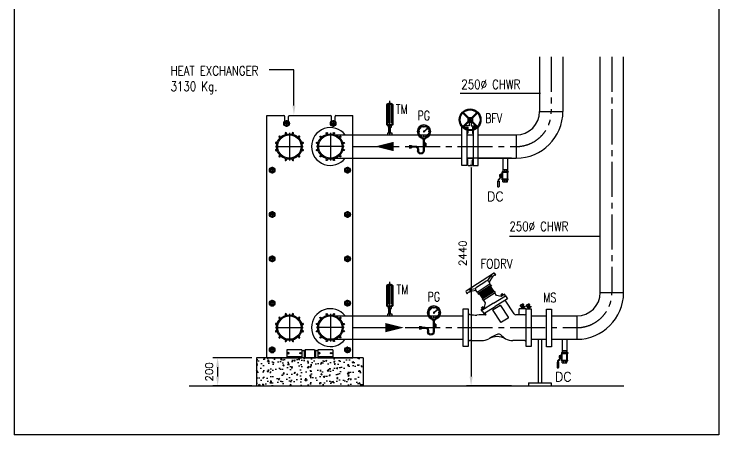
# Model space of a CAD drawing. Extents: x 462150 to 593348, y 35809 to 85242.
# Drawn here: x 462150 to 469694, y 52174 to 56680 of the extents above; entities that cross this region are included whole.
import ezdxf

# ---------------------------------------------------------------- set-up
doc = ezdxf.new("R2010")
doc.units = 0
doc.header["$LTSCALE"] = 500
doc.header["$MEASUREMENT"] = 0
doc.linetypes.add('CENTER2', pattern=[1.125, 0.75, -0.125, 0.125, -0.125])
doc.linetypes.add('HIDDEN2', pattern=[4.7625, 3.175, -1.5875])
for name, color, linetype in [('1KD-DETAILS', 3, 'Continuous'), ('AC-DIM', 7, 'Continuous'), ('AC-PLINTH', 7, 'Continuous'), ('AC-TEXT', 7, 'Continuous'), ('AC-TEXT-L', 1, 'Continuous'), ('M-AC-HE', 2, 'Continuous'), ('M-ACTEXT', 2, 'Continuous'), ('M-CHW', 10, 'HIDDEN2'), ('M-CHWR', 4, 'Continuous'), ('M-CHWS', 6, 'Continuous'), ('M-SECTON', 3, 'Continuous'), ('M-VALVES', 14, 'Continuous')]:
    doc.layers.add(name, color=color, linetype=linetype)
doc.styles.add('ROMANS', font='romans.shx', dxfattribs={"width": 0.8, "height": 100})
doc.styles.add('SIMPLEX', font='SIMPLEX.SHX')
doc.dimstyles.new('SHERIF-K', dxfattribs={"dimtxt": 80, "dimasz": 100, "dimexe": 50, "dimexo": 50, "dimgap": 50, "dimtad": 1, "dimdec": 0, "dimrnd": 5, "dimdsep": 46, "dimtxsty": 'SIMPLEX', "dimcen": -1, "dimdle": 100, "dimclrd": 161, "dimclre": 161, "dimclrt": 7, "dimadec": 0, "dimazin": 0, "dimtfac": 1, "dimtdec": 0, "dimtix": 1, "dimtmove": 0, "dimatfit": 0, "dimfxl": 1, "dimtolj": 1, "dimtzin": 0, "dimlwd": -1, "dimarcsym": 0})

# ---------------------------------------------------------------- blocks, each defined once
blk = doc.blocks.new('bf250a')
for p, q in [((-289.8, 30.5), (-364.8, 105.4)), ((-282.7, 37.5), (-357.7, 112.5)), ((-289.8, 37.5), (-214.8, 112.5)), ((-282.7, 30.5), (-207.7, 105.4)), ((-220.8, 103), (-210.8, 103)), ((-220.8, 44), (-220.8, 103)), ((-205.8, 98), (-205.8, 58)), ((-289.8, 37.5), (-364.8, -37.4)), ((-282.7, 30.5), (-357.7, -44.5)), ((-310, 24), (-310, 44)), ((-305, 44), (-310, 44)), ((-305, 24), (-310, 24)), ((-305, 59), (-260, 59)), ((-305, 9), (-305, 59)), ((-305, 9), (-260, 9)), ((-289.8, 30.5), (-214.8, -44.5)), ((-282.7, 37.5), (-207.7, -37.4)), ((-267.5, 9), (-267.5, 59)), ((-260, 9), (-260, 59)), ((-260, 16.5), (-260, 51.5)), ((-260, 44), (-220.8, 44)), ((-260, 24), (-220.8, 24)), ((-220.8, 24), (-220.8, -35)), ((-205.8, 58), (-145, 58)), ((-205.8, -30), (-205.8, 10)), ((-205.8, 10), (-145, 10)), ((-140, 68), (-140, 63)), ((-140, 68), (140, 68)), ((-140, 0), (-140, 5)), ((-140, 0), (140, 0)), ((-125, 0), (-125, 68)), ((125, 0), (125, 68)), ((140, 68), (140, 63)), ((140, 0), (140, 5)), ((199, 58), (145, 58)), ((199, 10), (145, 10)), ((204, 53), (204, 34)), ((204, 15), (204, 34)), ((-220.8, -35), (-210.8, -35))]:
    blk.add_line(p, q)
for radius in [116, 106, 5]:
    blk.add_circle((-286.2, 34), radius)
for centre, start, end in [((-210.8, 98), 0, 90), ((-145, 63), 270, 0), ((-145, 5), 0, 90), ((145, 63), 180, 270), ((145, 5), 90, 180), ((199, 53), 0, 90), ((199, 15), 270, 0), ((-210.8, -30), 270, 0)]:
    blk.add_arc(centre, 5, start, end)
blk = doc.blocks.new('P')
at = {"layer": '1KD-DETAILS'}
for p, q in [((-1.26, 0), (-0.96, 0)), ((-0.89, 0.89), (-0.68, 0.68)), ((-0.77, 0.69), (-0.7, 0.49)), ((-0.56, 0.64), (-0.77, 0.69)), ((-0.7, 0.49), (-0.65, 0.54)), ((-0.65, 0.54), (-0.11, 0.05)), ((-0.6, 0.59), (-0.56, 0.64)), ((-0.06, 0.1), (-0.6, 0.59)), ((-0.03, 0.11), (0.04, 0.11)), ((0, 1.26), (0, 0.96)), ((0.89, 0.89), (0.68, 0.68)), ((-0.89, -0.89), (-0.68, -0.68)), ((0, -1.26), (0, -0.96)), ((0.89, -0.89), (0.68, -0.68)), ((1.26, 0), (0.96, 0))]:
    blk.add_line(p, q, dxfattribs=at)
at = {"layer": '1KD-DETAILS', "color": 7}
for points in [[(-1.25, 0.12), (-1.09, 0.11)], [(-1.24, 0.25), (-1.08, 0.21)], [(-1.21, 0.37), (-1.05, 0.32)], [(-1.16, 0.48), (-1.01, 0.42)], [(-1.11, 0.59), (-0.97, 0.52)], [(-1.05, 0.7), (-0.91, 0.61)], [(-0.97, 0.8), (-0.85, 0.7)], [(-0.8, 0.97), (-0.7, 0.85)], [(-0.7, 1.05), (-0.61, 0.91)], [(-0.59, 1.11), (-0.52, 0.97)], [(-0.48, 1.16), (-0.42, 1.01)], [(-0.37, 1.21), (-0.32, 1.05)], [(-0.25, 1.24), (-0.21, 1.08)], [(-0.12, 1.25), (-0.11, 1.09)], [(0.12, 1.25), (0.11, 1.09)], [(0.25, 1.24), (0.21, 1.08)], [(0.37, 1.21), (0.32, 1.05)], [(0.48, 1.16), (0.42, 1.01)], [(0.59, 1.11), (0.52, 0.97)], [(0.7, 1.05), (0.61, 0.91)], [(0.8, 0.97), (0.7, 0.85)], [(0.97, 0.8), (0.85, 0.7)], [(1.05, 0.7), (0.91, 0.61)], [(1.11, 0.59), (0.97, 0.52)], [(1.16, 0.48), (1.01, 0.42)], [(1.21, 0.37), (1.05, 0.32)], [(1.24, 0.25), (1.08, 0.21)], [(1.25, 0.12), (1.09, 0.11)], [(-1.25, -0.12), (-1.09, -0.11)], [(-1.24, -0.25), (-1.08, -0.21)], [(-1.21, -0.37), (-1.05, -0.32)], [(-1.16, -0.48), (-1.01, -0.42)], [(-1.11, -0.59), (-0.97, -0.52)], [(-1.05, -0.7), (-0.91, -0.61)], [(-0.97, -0.8), (-0.85, -0.7)], [(-0.8, -0.97), (-0.7, -0.85)], [(-0.7, -1.05), (-0.61, -0.91)], [(-0.59, -1.11), (-0.52, -0.97)], [(-0.48, -1.16), (-0.42, -1.01)], [(-0.37, -1.21), (-0.32, -1.05)], [(-0.25, -1.24), (-0.21, -1.08)], [(-0.12, -1.25), (-0.11, -1.09)], [(0.12, -1.25), (0.11, -1.09)], [(0.25, -1.24), (0.21, -1.08)], [(0.37, -1.21), (0.32, -1.05)], [(0.48, -1.16), (0.42, -1.01)], [(0.59, -1.11), (0.52, -0.97)], [(0.7, -1.05), (0.61, -0.91)], [(0.8, -0.97), (0.7, -0.85)], [(0.97, -0.8), (0.85, -0.7)], [(1.05, -0.7), (0.91, -0.61)], [(1.11, -0.59), (0.97, -0.52)], [(1.16, -0.48), (1.01, -0.42)], [(1.21, -0.37), (1.05, -0.32)], [(1.24, -0.25), (1.08, -0.21)], [(1.25, -0.12), (1.09, -0.11)]]:
    blk.add_lwpolyline(points, dxfattribs=at)
at = {"layer": '1KD-DETAILS', "color": 3}
blk.add_circle((0, 0), 1.54, dxfattribs=at)
at = {"layer": '1KD-DETAILS', "color": 7}
blk.add_circle((0, 0), 1.26, dxfattribs=at)
at = {"layer": '1KD-DETAILS'}
blk.add_circle((0, 0), 0.118, dxfattribs=at)
blk = doc.blocks.new('PG')
for p, q in [((-175.3, 35.5), (-175.3, 8.7)), ((-175.3, 35.5), (-167.8, 35.5)), ((-167.8, 35.5), (-171.6, 5)), ((-160.2, 31.5), (-168.3, 31.5)), ((-160.2, 33.5), (-168.1, 33.5)), ((-160.2, 29.9), (-147.8, 29.9)), ((-160.2, 27.3), (-147.8, 27.3)), ((-159.1, 29.5), (-159.1, -45)), ((-159.1, 29.5), (-149.1, 29.5)), ((-149.1, 29.5), (-149.1, -45)), ((-25, 5), (-64.1, 5)), ((0, 12.5), (-25, 12.5)), ((-25, 12.5), (-25, -12.5)), ((-99.1, -30), (-99.1, -45)), ((-89.1, -30), (-89.1, -45)), ((-25, -5), (-64.1, -5)), ((0, -12.5), (-25, -12.5))]:
    blk.add_line(p, q)
for points in [[(-169.4, 88.3), (-169.4, 78.4), (-139.7, 78.4), (-139.7, 89.2)], [(-150.3, 78.4), (-157.8, 78.4)], [(-160.2, 27.3), (-160.2, 35.7), (-147.8, 35.7), (-147.8, 27.3)], [(-157.8, 73.6), (-157.8, 29.5), (-150.3, 29.5), (-150.3, 73.6)]]:
    blk.add_lwpolyline(points)
blk.add_lwpolyline([(-159.2, 78.4), (-159.2, 73.6), (-148.7, 73.6), (-148.7, 78.4)], close=True)
for centre, radius, start, end in [((-171.6, 8.7), 3.75, 180, 270), ((-64.1, -30), 35, 90, 180), ((-124.1, -45), 35, 180, 270), ((-124.1, -45), 25, 180, 270), ((-124.1, -45), 25, 270, 0), ((-124.1, -45), 35, 270, 0), ((-64.1, -30), 25, 90, 180)]:
    blk.add_arc(centre, radius, start, end)
at = {"xscale": 47.02649652912133, "yscale": 47.02649652912133, "zscale": 47.02649652912133, "rotation": 0.003404965819077301}
blk.add_blockref('P', (-156.6, 159.6), dxfattribs=at)
blk = doc.blocks.new('TP')
at = {"color": 7}
for p, q in [((-12.1, -27), (-14.5, -28.4)), ((-14.5, -28.4), (-14.5, -37.3)), ((-12.1, -38.7), (-14.5, -37.3)), ((11.9, -27), (-12.1, -27)), ((11.9, -27), (-12.1, -27)), ((11.9, -38.7), (-12.1, -38.7)), ((-7.6, -27), (-7.6, -15.2)), ((-7.6, -38.7), (-7.6, -48.7)), ((-7.3, -27), (-7.3, -37.4)), ((7.1, -27), (7.1, -37.3)), ((7.4, -27), (7.4, -15.2)), ((7.4, -38.7), (7.4, -48.7)), ((11.9, -27), (14.3, -28.4)), ((11.9, -38.7), (14.3, -37.3)), ((14.3, -28.4), (14.3, -37.3))]:
    blk.add_line(p, q, dxfattribs=at)
for points in [[(4.9, 0), (-4.9, 0), (-4.9, -4.3), (4.9, -4.3)], [(10.6, -4.3), (-10.6, -4.3), (-10.6, -15.2), (10.6, -15.2)]]:
    blk.add_lwpolyline(points, close=True, dxfattribs=at)
at = {"color": 3}
blk.add_lwpolyline([(27.8, -27), (-13.3, -27, -0.414214), (-23.3, -17), (-23.3, -14.3, -0.414214), (-13.3, -4.3), (-4.9, -4.3)], format="xyb", dxfattribs=at)
at = {"color": 7}
for centre, major_axis, start_param, end_param in [((-10.9, -33), (-4.15, 4.15), -1.438728, -0.195284), ((-0.1, -49.9), (16, 16), 0.461828, 1.108483), ((10.7, -33), (4.15, 4.15), 0.195284, 1.438728)]:
    blk.add_ellipse(centre, major_axis=major_axis, ratio=1, start_param=start_param, end_param=end_param, dxfattribs=at)
at = {"color": 7, "extrusion": (0, 0, -1)}
for centre, major_axis, start_param, end_param in [((-10.9, -32.7), (4.15, 4.15), 1.702865, 2.946309), ((-0.1, -15.9), (-16, 16), 3.60342, 4.250076), ((10.7, -32.7), (-4.15, 4.15), 3.336877, 4.580321)]:
    blk.add_ellipse(centre, major_axis=major_axis, ratio=1, start_param=start_param, end_param=end_param, dxfattribs=at)
blk = doc.blocks.new('FODRV250')
for p, q in [((34, 392.2), (326, 583)), ((299.7, 561.6), (260.7, 502.8)), ((311.2, 541.3), (278.4, 491.7)), ((301.1, 556.8), (311.2, 541.3)), ((319.2, 544.5), (313.5, 540.8)), ((333.4, 560.7), (320.9, 552.6)), ((337.6, 580.6), (347.7, 565.1)), ((347.2, 562.8), (341.5, 559)), ((144.1, 433.8), (243.7, 499)), ((150.3, 378.6), (291.8, 471.1)), ((158.3, 366.3), (299.8, 458.8)), ((291.8, 471.1), (278.4, 491.7)), ((293.8, 454.9), (286.2, 467.5)), ((299.8, 458.8), (305.4, 450.4)), ((31.6, 380.7), (41.8, 365.2)), ((51.5, 376.5), (64, 384.6)), ((64.2, 407.7), (133.7, 419.8)), ((68.1, 404.5), (78.3, 389)), ((72, 383), (77.8, 386.7)), ((78.3, 389), (136.8, 399.2)), ((150.3, 378.6), (136.8, 399.2)), ((164.3, 370.3), (155.9, 382.3)), ((163.8, 357.9), (305.4, 450.4)), ((178.5, 360.3), (297.2, 437.9)), ((183.1, 353.3), (301.8, 430.9)), ((187.6, 346.4), (306.4, 424)), ((192.2, 339.4), (310.9, 417)), ((196.8, 332.4), (315.5, 410)), ((201.3, 325.4), (320, 403)), ((204.2, 307.4), (333.3, 391.8)), ((205.9, 318.5), (324.6, 396.1)), ((329.2, 389.1), (293.9, 443)), ((333.3, 391.8), (343.1, 376.7)), ((44.1, 364.7), (49.8, 368.4)), ((158.3, 366.3), (163.8, 357.9)), ((210.4, 311.5), (175.2, 365.4)), ((204.2, 307.4), (214, 292.4)), ((214, 292.4), (343.1, 376.7)), ((324.1, 260.4), (453.4, 341.7)), ((358.2, 344.6), (339, 374.1)), ((475.6, 308.9), (345.2, 226.9)), ((409.4, 333.9), (358.2, 344.6)), ((443.2, 356.8), (409.4, 333.9)), ((453.4, 341.7), (443.2, 356.8)), ((453.4, 341.7), (475.6, 308.9)), ((324.1, 260.4), (201.2, 182.9)), ((239.5, 267), (220.2, 296.5)), ((222.4, 149.4), (345.2, 226.9)), ((228.7, 215.9), (239.5, 267)), ((547.2, 147.2), (451.5, 293.7)), ((194.2, 194.1), (228.7, 215.9)), ((208.3, 171.7), (194.2, 194.1)), ((208.3, 171.7), (222.4, 149.4)), ((244.9, 143.9), (235.9, 158.2)), ((601.3, 137.5), (601.3, 202.5)), ((676.3, 202.5), (601.3, 202.5)), ((658.5, 137.5), (564.9, 137.5)), ((78.7, -137.5), (196.6, -137.5)), ((651.3, -137.5), (533.4, -137.5))]:
    blk.add_line(p, q)
for points in [[(430.6, 348.3), (422.3, 360.9), (405.7, 350), (414.2, 337.2)], [(422.4, 342.7), (414, 355.4)], [(207.1, 202.2), (198.9, 214.8), (215.5, 225.7), (223.9, 212.8)], [(215.5, 207.5), (207.2, 220.2)]]:
    blk.add_lwpolyline(points)
blk.add_lwpolyline([(322.9, 193), (392.5, 238.5, -0.414214), (401.2, 236.7), (483, 111.5, -0.414214), (481.2, 102.9), (411.5, 57.4, -0.414214), (402.9, 59.2), (321.1, 184.4, -0.414214)], format="xyb", close=True)
for points in [[(53.7, -202.5), (0, -202.5), (0, 202.5), (53.7, 202.5)], [(730, -202.5), (676.3, -202.5), (676.3, 202.5), (730, 202.5)]]:
    blk.add_lwpolyline(points, close=True)
blk.add_lwpolyline([(404.2, -77.8, 0.013806), (454.2, -120.4)], format="xyb")
for centre, radius, start, end in [((308, 561.3), 8.33, 123.1675, 213.1675), ((312.6, 542.2), 1.67, 213.1675, 303.1675), ((323.2, 549.1), 4.17, 123.1675, 213.1675), ((318.3, 545.9), 1.67, 303.1675, 33.1675), ((330.6, 576.1), 8.33, 33.1675, 123.1675), ((335.7, 557.3), 4.17, 33.1675, 123.1675), ((340.5, 560.4), 1.67, 213.1675, 303.1675), ((346.3, 564.2), 1.67, 303.1675, 33.1675), ((257.4, 478), 25, 33.1675, 123.1675), ((38.6, 385.2), 8.33, 123.1675, 213.1675), ((61.2, 400), 8.33, 33.1675, 123.1675), ((66.2, 381.2), 4.17, 33.1675, 123.1675), ((71.1, 384.3), 1.67, 213.1675, 303.1675), ((76.9, 388.1), 1.67, 303.1675, 33.1675), ((157.7, 412.9), 25, 123.1675, 213.1675), ((43.1, 366.1), 1.67, 213.1675, 303.1675), ((53.8, 373), 4.17, 123.1675, 213.1675), ((48.9, 369.8), 1.67, 303.1675, 33.1675), ((80, 169.7), 29.5, 206.98566, 254.67118), ((138.8, 472.5), 338, 258.64587, 271.73179), ((253.4, -1812.6), 1950.1, 90.35294, 93.06895), ((241.4, 141.7), 4.17, 270, 32.23137), ((564.9, 158.3), 20.8, 212.18254, 270), ((658.5, 158.3), 20.8, 270, 328.26816), ((461.2, -354.6), 297.3, 107.56834, 126.62769), ((381.9, -103.6), 34.1, 49.25615, 107.89806), ((78.7, -162.5), 25, 90, 180), ((198.6, 44.7), 182.2, 269.38302, 295.06362), ((365, -277.1), 180.3, 60.34629, 119.65371), ((531.4, 44.7), 182.2, 244.93638, 270.61698), ((651.3, -162.5), 25, 0, 90)]:
    blk.add_arc(centre, radius, start, end)
for p in [(638.9, 251.2), (703.2, 251.2)]:
    blk.add_blockref('TP', p)
blk = doc.blocks.new('*D451')
at = {"layer": 'AC-DIM', "color": 161, "lineweight": -2, "transparency": 16777216}
for p, q in [((870.5, 300), (453.1, 300)), ((870.5, 0), (453.1, 0))]:
    blk.add_line(p, q, dxfattribs=at)
at = {"layer": 'AC-DIM', "color": 161, "transparency": 16777216}
blk.add_line((503.1, 200), (503.1, 100), dxfattribs=at)
for points in [[(486.4, 200), (519.7, 200), (503.1, 300)], [(486.4, 100), (519.7, 100), (503.1, 0)]]:
    blk.add_solid(points, dxfattribs=at)
at = {"layer": 'Defpoints', "color": 0, "transparency": 16777216}
for p in [(920.5, 300), (503.1, 0), (920.5, 0)]:
    blk.add_point(p, dxfattribs=at)
at = {"layer": 'AC-DIM', "color": 7, "transparency": 16777216, "insert": (413.1, 150), "char_height": 80, "attachment_point": 5, "rotation": 90, "style": 'SIMPLEX'}
blk.add_mtext('\\A1;200', dxfattribs=at)
blk = doc.blocks.new('DC')
for p, q in [((-12.5, 126.3), (-12.5, 66)), ((12.5, 126.3), (12.5, 66)), ((-24.2, 38.1, 0), (-29.3, 38.1, 0)), ((-29.3, 38.1, 0), (-29.3, 27.9, 0)), ((-24.2, 40.6, 0), (-24.2, 25.9, 0)), ((-21.7, 40.6, 0), (-24.2, 40.6, 0)), ((-21.7, 40.6, 0), (-21.7, 24.9, 0)), ((-16.5, 55.9), (-16.5, 50.8)), ((-16.5, 55.9), (16.6, 55.9, 0)), ((-16.5, 50.8), (16.6, 50.8, 0)), ((-15, 15.3), (-15, 50.8)), ((-12.5, 66), (-12.5, 55.9)), ((-12.5, 66), (12.5, 66)), ((-12.5, 15.3), (-12.5, 50.8)), ((-4, 66, 0), (-4, 55.9, 0)), ((5.6, 66, 0), (5.6, 55.9, 0)), ((12.5, 66), (12.5, 55.9)), ((12.5, 15.3), (12.5, 50.8)), ((15, 15.3), (15, 50.8)), ((16.6, 55.9, 0), (16.6, 50.8, 0)), ((-40.2, 3.4, 0), (-32.6, 3.4, 0)), ((-40.2, 3.4, 0), (-40.2, -24.7, 0)), ((-37.6, 10, 0), (-37.6, 3.4, 0)), ((-24.6, 25, 0), (-37.3, 10.9, 0)), ((-35.1, 8.9, 0), (-35.1, 3.4, 0)), ((-22.1, 24, 0), (-34.7, 9.8, 0)), ((-32.6, 3.4, 0), (-32.6, -24.7, 0)), ((-24.2, 35.5, 0), (-29.3, 35.5, 0)), ((-24.2, 30.5, 0), (-29.3, 30.5, 0)), ((-24.2, 27.9, 0), (-29.3, 27.9, 0)), ((-15, 35.5), (-21.7, 35.5, 0)), ((-15, 30.5), (-21.7, 30.5, 0)), ((-16.5, 10.2), (-16.5, 15.3)), ((-16.5, 15.3), (16.6, 15.3, 0)), ((-16.5, 10.2), (16.6, 10.2, 0)), ((-12.5, 0), (-12.5, 10.2)), ((-12.5, 0), (12.5, 0)), ((-4, 0, 0), (-4, 10.1, 0)), ((5.6, 0, 0), (5.6, 10.1, 0)), ((12.5, 0), (12.5, 10.2)), ((16.6, 10.2, 0), (16.6, 15.3, 0)), ((-37.6, -27.2, 0), (-35.1, -27.2, 0))]:
    blk.add_line(p, q)
for centre, radius, start, end in [((-36.4, 10, 0), 1.27, 135, 180), ((-33.8, 8.9, 0), 1.27, 135, 180), ((-25.5, 25.9, 0), 1.27, 315, 0), ((-23, 24.9, 0), 1.27, 315, 0), ((-37.6, -24.7, 0), 2.54, 180, 270), ((-35.1, -24.7, 0), 2.54, 270, 0)]:
    blk.add_arc(centre, radius, start, end)
blk = doc.blocks.new('HE-2')
for p, q in [((-460, 2595), (-279, 2595)), ((-460, 0), (-460, 2595)), ((-269, 2510), (-269, 2585)), ((-230, 2510), (-230, 2585)), ((-220, 2595), (220, 2595)), ((230, 2510), (230, 2585)), ((269, 2510), (269, 2585)), ((279, 2595), (460, 2595)), ((460, 0), (460, 2595)), ((-213.5, 2510), (-285.5, 2510)), ((-249.5, 2546), (-249.5, 2474)), ((213.5, 2510), (285.5, 2510)), ((249.5, 2546), (249.5, 2474)), ((-219.5, 2411), (-219.5, 2115)), ((219.5, 2411), (219.5, 2115)), ((-367.5, 2263), (-71.5, 2263)), ((367.5, 2263), (71.5, 2263)), ((-403.4, 2046), (-403.4, 1974)), ((403.4, 2046), (403.4, 1974)), ((-367.4, 2010), (-439.4, 2010)), ((367.4, 2010), (439.4, 2010)), ((-367.4, 1535), (-439.4, 1535)), ((-403.4, 1571), (-403.4, 1499)), ((367.4, 1535), (439.4, 1535)), ((403.4, 1571), (403.4, 1499)), ((-367.4, 1060), (-439.4, 1060)), ((-403.4, 1096), (-403.4, 1024)), ((367.4, 1060), (439.4, 1060)), ((403.4, 1096), (403.4, 1024)), ((-403.4, 549), (-403.4, 621)), ((403.4, 549), (403.4, 621)), ((-367.4, 585), (-439.4, 585)), ((367.4, 585), (439.4, 585)), ((-219.5, 472), (-219.5, 176)), ((219.5, 472), (219.5, 176)), ((-367.5, 324), (-71.5, 324)), ((367.5, 324), (71.5, 324)), ((-367.4, 85), (-439.4, 85)), ((-403.4, 49), (-403.4, 121)), ((-85, 85), (-245, 85)), ((-245, 85), (-245, 0)), ((-85, 85), (-85, 0)), ((-60, 85), (-60, 0)), ((50, 85), (-50, 85)), ((-50, 85), (-50, 0)), ((50, 85), (50, 0)), ((60, 85), (60, 0)), ((245, 85), (85, 85)), ((85, 85), (85, 0)), ((245, 85), (245, 0)), ((367.4, 85), (439.4, 85)), ((403.4, 49), (403.4, 121)), ((-460, 0), (-85, 0)), ((-245, 16), (-85, 16)), ((-60, 75), (-85, 75)), ((-60, 0), (60, 0)), ((85, 75), (60, 75)), ((85, 16), (245, 16)), ((85, 0), (460, 0))]:
    blk.add_line(p, q)
for points in [[(-234.5, 2536), (-219.5, 2510), (-234.5, 2484), (-264.5, 2484), (-279.5, 2510), (-264.5, 2536)], [(234.5, 2536), (219.5, 2510), (234.5, 2484), (264.5, 2484), (279.5, 2510), (264.5, 2536)], [(-331.4, 2369.6), (-329.5, 2362.3), (-322.2, 2360.4), (-316.9, 2365.7), (-318.8, 2373), (-326.1, 2374.9)], [(-263.1, 2411.3), (-265, 2404), (-259.7, 2398.7), (-252.5, 2400.7), (-250.6, 2407.9), (-255.9, 2413.2)], [(-183.1, 2413.2), (-188.4, 2407.9), (-186.5, 2400.7), (-179.3, 2398.7), (-174, 2404), (-175.9, 2411.3)], [(-112.9, 2374.9), (-120.2, 2373), (-122.1, 2365.7), (-116.8, 2360.4), (-109.5, 2362.3), (-107.6, 2369.6)], [(112.9, 2374.9), (120.2, 2373), (122.1, 2365.7), (116.8, 2360.4), (109.5, 2362.3), (107.6, 2369.6)], [(183.1, 2413.2), (188.4, 2407.9), (186.5, 2400.7), (179.3, 2398.7), (174, 2404), (175.9, 2411.3)], [(263.1, 2411.3), (265, 2404), (259.7, 2398.7), (252.5, 2400.7), (250.6, 2407.9), (255.9, 2413.2)], [(331.4, 2369.6), (329.5, 2362.3), (322.2, 2360.4), (316.9, 2365.7), (318.8, 2373), (326.1, 2374.9)], [(-369.7, 2299.4), (-364.4, 2294.1), (-357.2, 2296), (-355.2, 2303.2), (-360.5, 2308.5), (-367.8, 2306.6)], [(-71.2, 2306.6), (-78.5, 2308.5), (-83.8, 2303.2), (-81.8, 2296), (-74.6, 2294.1), (-69.3, 2299.4)], [(71.2, 2306.6), (78.5, 2308.5), (83.8, 2303.2), (81.8, 2296), (74.6, 2294.1), (69.3, 2299.4)], [(369.7, 2299.4), (364.4, 2294.1), (357.2, 2296), (355.2, 2303.2), (360.5, 2308.5), (367.8, 2306.6)], [(-367.8, 2219.4), (-360.5, 2217.5), (-355.2, 2222.8), (-357.2, 2230), (-364.4, 2231.9), (-369.7, 2226.6)], [(-69.3, 2226.6), (-74.6, 2231.9), (-81.8, 2230), (-83.8, 2222.8), (-78.5, 2217.5), (-71.2, 2219.4)], [(69.3, 2226.6), (74.6, 2231.9), (81.8, 2230), (83.8, 2222.8), (78.5, 2217.5), (71.2, 2219.4)], [(367.8, 2219.4), (360.5, 2217.5), (355.2, 2222.8), (357.2, 2230), (364.4, 2231.9), (369.7, 2226.6)], [(-326.1, 2151.1), (-318.8, 2153), (-316.9, 2160.3), (-322.2, 2165.6), (-329.5, 2163.7), (-331.4, 2156.4)], [(-255.9, 2112.8), (-250.6, 2118.1), (-252.5, 2125.3), (-259.7, 2127.3), (-265, 2122), (-263.1, 2114.7)], [(-175.9, 2114.7), (-174, 2122), (-179.3, 2127.3), (-186.5, 2125.3), (-188.4, 2118.1), (-183.1, 2112.8)], [(-107.6, 2156.4), (-109.5, 2163.7), (-116.8, 2165.6), (-122.1, 2160.3), (-120.2, 2153), (-112.9, 2151.1)], [(107.6, 2156.4), (109.5, 2163.7), (116.8, 2165.6), (122.1, 2160.3), (120.2, 2153), (112.9, 2151.1)], [(175.9, 2114.7), (174, 2122), (179.3, 2127.3), (186.5, 2125.3), (188.4, 2118.1), (183.1, 2112.8)], [(255.9, 2112.8), (250.6, 2118.1), (252.5, 2125.3), (259.7, 2127.3), (265, 2122), (263.1, 2114.7)], [(326.1, 2151.1), (318.8, 2153), (316.9, 2160.3), (322.2, 2165.6), (329.5, 2163.7), (331.4, 2156.4)], [(-388.4, 2036), (-373.4, 2010), (-388.4, 1984), (-418.4, 1984), (-433.4, 2010), (-418.4, 2036)], [(388.4, 2036), (373.4, 2010), (388.4, 1984), (418.4, 1984), (433.4, 2010), (418.4, 2036)], [(-388.4, 1561), (-373.4, 1535), (-388.4, 1509), (-418.4, 1509), (-433.4, 1535), (-418.4, 1561)], [(388.4, 1561), (373.4, 1535), (388.4, 1509), (418.4, 1509), (433.4, 1535), (418.4, 1561)], [(-388.4, 1086), (-373.4, 1060), (-388.4, 1034), (-418.4, 1034), (-433.4, 1060), (-418.4, 1086)], [(388.4, 1086), (373.4, 1060), (388.4, 1034), (418.4, 1034), (433.4, 1060), (418.4, 1086)], [(-388.4, 559), (-373.4, 585), (-388.4, 611), (-418.4, 611), (-433.4, 585), (-418.4, 559)], [(388.4, 559), (373.4, 585), (388.4, 611), (418.4, 611), (433.4, 585), (418.4, 559)], [(-263.1, 472.3), (-265, 465), (-259.7, 459.7), (-252.5, 461.7), (-250.6, 468.9), (-255.9, 474.2)], [(-183.1, 474.2), (-188.4, 468.9), (-186.5, 461.7), (-179.3, 459.7), (-174, 465), (-175.9, 472.3)], [(183.1, 474.2), (188.4, 468.9), (186.5, 461.7), (179.3, 459.7), (174, 465), (175.9, 472.3)], [(263.1, 472.3), (265, 465), (259.7, 459.7), (252.5, 461.7), (250.6, 468.9), (255.9, 474.2)], [(-331.4, 430.6), (-329.5, 423.3), (-322.2, 421.4), (-316.9, 426.7), (-318.8, 434), (-326.1, 435.9)], [(-112.9, 435.9), (-120.2, 434), (-122.1, 426.7), (-116.8, 421.4), (-109.5, 423.3), (-107.6, 430.6)], [(112.9, 435.9), (120.2, 434), (122.1, 426.7), (116.8, 421.4), (109.5, 423.3), (107.6, 430.6)], [(331.4, 430.6), (329.5, 423.3), (322.2, 421.4), (316.9, 426.7), (318.8, 434), (326.1, 435.9)], [(-369.7, 360.4), (-364.4, 355.1), (-357.2, 357), (-355.2, 364.2), (-360.5, 369.5), (-367.8, 367.6)], [(-71.2, 367.6), (-78.5, 369.5), (-83.8, 364.2), (-81.8, 357), (-74.6, 355.1), (-69.3, 360.4)], [(71.2, 367.6), (78.5, 369.5), (83.8, 364.2), (81.8, 357), (74.6, 355.1), (69.3, 360.4)], [(369.7, 360.4), (364.4, 355.1), (357.2, 357), (355.2, 364.2), (360.5, 369.5), (367.8, 367.6)], [(-367.8, 280.4), (-360.5, 278.5), (-355.2, 283.8), (-357.2, 291), (-364.4, 292.9), (-369.7, 287.6)], [(-326.1, 212.1), (-318.8, 214), (-316.9, 221.3), (-322.2, 226.6), (-329.5, 224.7), (-331.4, 217.4)], [(-107.6, 217.4), (-109.5, 224.7), (-116.8, 226.6), (-122.1, 221.3), (-120.2, 214), (-112.9, 212.1)], [(-69.3, 287.6), (-74.6, 292.9), (-81.8, 291), (-83.8, 283.8), (-78.5, 278.5), (-71.2, 280.4)], [(69.3, 287.6), (74.6, 292.9), (81.8, 291), (83.8, 283.8), (78.5, 278.5), (71.2, 280.4)], [(107.6, 217.4), (109.5, 224.7), (116.8, 226.6), (122.1, 221.3), (120.2, 214), (112.9, 212.1)], [(326.1, 212.1), (318.8, 214), (316.9, 221.3), (322.2, 226.6), (329.5, 224.7), (331.4, 217.4)], [(367.8, 280.4), (360.5, 278.5), (355.2, 283.8), (357.2, 291), (364.4, 292.9), (369.7, 287.6)], [(-255.9, 173.8), (-250.6, 179.1), (-252.5, 186.3), (-259.7, 188.3), (-265, 183), (-263.1, 175.7)], [(-175.9, 175.7), (-174, 183), (-179.3, 188.3), (-186.5, 186.3), (-188.4, 179.1), (-183.1, 173.8)], [(175.9, 175.7), (174, 183), (179.3, 188.3), (186.5, 186.3), (188.4, 179.1), (183.1, 173.8)], [(255.9, 173.8), (250.6, 179.1), (252.5, 186.3), (259.7, 188.3), (265, 183), (263.1, 175.7)], [(-388.4, 59), (-373.4, 85), (-388.4, 111), (-418.4, 111), (-433.4, 85), (-418.4, 59)], [(388.4, 59), (373.4, 85), (388.4, 111), (418.4, 111), (433.4, 85), (418.4, 59)], [(-235.2, 46.8), (-228.7, 43), (-222.2, 46.8), (-222.2, 54.3), (-228.7, 58), (-235.2, 54.3)], [(-94.8, 46.8), (-101.3, 43), (-107.8, 46.8), (-107.8, 54.3), (-101.3, 58), (-94.8, 54.3)], [(94.8, 46.8), (101.3, 43), (107.8, 46.8), (107.8, 54.3), (101.3, 58), (94.8, 54.3)], [(235.2, 46.8), (228.7, 43), (222.2, 46.8), (222.2, 54.3), (228.7, 58), (235.2, 54.3)]]:
    blk.add_lwpolyline(points, close=True)
for centre, radius in [((-249.5, 2510), 30), ((-249.5, 2510), 19.5), ((249.5, 2510), 30), ((249.5, 2510), 19.5), ((-219.5, 2263), 136.5), ((-219.5, 2263), 125), ((-324.2, 2367.7), 5), ((-257.8, 2406), 5), ((-181.2, 2406), 5), ((-114.8, 2367.7), 5), ((219.5, 2263), 136.5), ((219.5, 2263), 125), ((114.8, 2367.7), 5), ((181.2, 2406), 5), ((257.8, 2406), 5), ((324.2, 2367.7), 5), ((-362.5, 2301.3), 5), ((-76.5, 2301.3), 5), ((76.5, 2301.3), 5), ((362.5, 2301.3), 5), ((-362.5, 2224.7), 5), ((-76.5, 2224.7), 5), ((76.5, 2224.7), 5), ((362.5, 2224.7), 5), ((-324.2, 2158.3), 5), ((-257.8, 2120), 5), ((-181.2, 2120), 5), ((-114.8, 2158.3), 5), ((114.8, 2158.3), 5), ((181.2, 2120), 5), ((257.8, 2120), 5), ((324.2, 2158.3), 5), ((-403.4, 2010), 30), ((403.4, 2010), 30), ((-403.4, 2010), 19.5), ((403.4, 2010), 19.5), ((-403.4, 1535), 30), ((-403.4, 1535), 19.5), ((403.4, 1535), 30), ((403.4, 1535), 19.5), ((-403.4, 1060), 30), ((-403.4, 1060), 19.5), ((403.4, 1060), 30), ((403.4, 1060), 19.5), ((-403.4, 585), 30), ((-403.4, 585), 19.5), ((403.4, 585), 30), ((403.4, 585), 19.5), ((-219.5, 324), 136.5), ((-257.8, 467), 5), ((-181.2, 467), 5), ((219.5, 324), 136.5), ((181.2, 467), 5), ((257.8, 467), 5), ((-219.5, 324), 125), ((-324.2, 428.7), 5), ((-114.8, 428.7), 5), ((219.5, 324), 125), ((114.8, 428.7), 5), ((324.2, 428.7), 5), ((-362.5, 362.3), 5), ((-76.5, 362.3), 5), ((76.5, 362.3), 5), ((362.5, 362.3), 5), ((-362.5, 285.7), 5), ((-76.5, 285.7), 5), ((76.5, 285.7), 5), ((362.5, 285.7), 5), ((-324.2, 219.3), 5), ((-257.8, 181), 5), ((-181.2, 181), 5), ((-114.8, 219.3), 5), ((114.8, 219.3), 5), ((181.2, 181), 5), ((257.8, 181), 5), ((324.2, 219.3), 5), ((-403.4, 85), 30), ((-403.4, 85), 19.5), ((403.4, 85), 30), ((403.4, 85), 19.5), ((-228.7, 50.5), 5), ((-101.3, 50.5), 5), ((101.3, 50.5), 5), ((228.7, 50.5), 5)]:
    blk.add_circle(centre, radius)
for centre, start, end in [((-279, 2585), 0, 90), ((-220, 2585), 90, 180), ((220, 2585), 0, 90), ((279, 2585), 90, 180)]:
    blk.add_arc(centre, 10, start, end)
blk = doc.blocks.new('*D452')
at = {"layer": 'AC-DIM', "color": 161, "lineweight": -2, "transparency": 16777216}
for p, q in [((3649, 2438), (3166, 2438)), ((3649, 0), (3166, 0))]:
    blk.add_line(p, q, dxfattribs=at)
at = {"layer": 'AC-DIM', "color": 161, "transparency": 16777216}
blk.add_line((3216, 2338), (3216, 100), dxfattribs=at)
for points in [[(3199.3, 2338), (3232.7, 2338), (3216, 2438)], [(3199.3, 100), (3232.7, 100), (3216, 0)]]:
    blk.add_solid(points, dxfattribs=at)
at = {"layer": 'Defpoints', "color": 0, "transparency": 16777216}
for p in [(3699, 2438), (3216, 0), (3699, 0)]:
    blk.add_point(p, dxfattribs=at)
at = {"layer": 'AC-DIM', "color": 7, "transparency": 16777216, "insert": (3126, 1420.2), "char_height": 80, "attachment_point": 5, "rotation": 90, "style": 'SIMPLEX'}
blk.add_mtext('\\A1;2440', dxfattribs=at)
blk = doc.blocks.new('A$C4B677C86')
at = {"layer": 'AC-PLINTH'}
h = blk.add_hatch(dxfattribs=at)
h.set_pattern_fill('AR-CONC', color=1, scale=20, style=0)
h.set_pattern_definition([(50, (-203986.35, 36912.04), (143.452037, -12.55043), [15, -165]), (355, (-203986.35, 36912.04), (-27.75027, 150.43843), [12, -132]), (100.4514, (-203974.4, 36911), (115.70188, 137.88791), [12.74804, -140.22842]), (46.1842, (-203986.35, 36952.04), (213.44821, -33.1038), [22.5, -247.5]), (96.6356, (-203968.56, 36949.28), (186.93254, 194.82357), [19.12206, -210.3426]), (351.1842, (-203986.35, 36952.04), (186.9324, 194.82372), [18, -198]), (21, (-203966.35, 36942.04), (119.38141, -80.52378), [15, -165]), (326, (-203966.35, 36942.04), (48.66307, 145.03001), [12, -132]), (71.4514, (-203956.4, 36935.33), (168.04453, 64.5061), [12.74804, -140.22842]), (37.5, (-203986.35, 36912.04), (2.431971, 66.578771), [0, -130.4, 0, -134, 0, -132.5]), (7.5, (-203986.35, 36912.04), (52.613907, 78.882342), [0, -76.4, 0, -127.4, 0, -50.5]), (327.5, (-204030.95, 36912.04), (106.764487, -4.510974), [0, -50, 0, -156, 0, -207]), (317.5, (-204050.95, 36912.04), (116.637234, 20.020996), [0, -65, 0, -103.6, 0, -147])])
h.paths.add_polyline_path([(1490.5, 300), (1430.5, 300), (920.5, 300), (920.5, 0), (1490.5, 0)])
h.paths.add_polyline_path([(1920.9, 300), (1575.5, 300), (1490.5, 300), (1490.5, 0), (1920.9, 0)])
h.paths.add_polyline_path([(2060.5, 298.1, -0.001111), (2059, 300), (1920.9, 300), (1920.9, 0), (2060.5, 0)])
blk.add_line((3098.6, 3135.8), (3958.6, 3135.8))
blk.add_lwpolyline([(4021.2, 821.9), (4074.9, 821.9), (4074.9, 416.9), (4021.2, 416.9)], close=True)
at = {"layer": 'AC-PLINTH', "color": 1}
for p, q in [((2060.5, 300), (920.5, 300)), ((920.5, 300), (920.5, 0)), ((2060.5, 300), (2060.5, 0)), ((198.6, 0), (4849.5, 0))]:
    blk.add_line(p, q, dxfattribs=at)
at = {"layer": 'AC-TEXT-L'}
blk.add_line((3627.9, 1604.8), (4598.3, 1604.8), dxfattribs=at)
blk.add_lwpolyline([(1319.4, 3001.6), (1319.4, 3382.5), (1056.3, 3382.5)], dxfattribs=at)
blk.add_solid([(1336.1, 3001.6), (1319.4, 2901.6), (1302.8, 3001.6)], dxfattribs=at)
at = {"layer": 'M-CHW', "color": 9, "linetype": 'CENTER2'}
for p, q in [((4074, 3523.8), (4074, 2938)), ((4723.3, 3523.8), (4723.3, 999)), ((1946.2, 2563), (3699, 2563)), ((1946.2, 624), (4348.3, 624))]:
    blk.add_line(p, q, dxfattribs=at)
for centre in [(3699, 2938), (4348.3, 999)]:
    blk.add_arc(centre, 375, 270, 0, dxfattribs=at)
at = {"layer": 'M-CHWR', "linetype": 'Continuous'}
for p, q in [((3949, 3523.8), (3949, 2938)), ((4199, 3523.8), (4199, 2938)), ((3949, 2938), (4199, 2938)), ((1710, 2688), (3117.7, 2688)), ((3293.2, 2688), (3699, 2688)), ((3699, 2688), (3699, 2438)), ((1710, 2438), (3117.7, 2438)), ((3293.2, 2438), (3699, 2438))]:
    blk.add_line(p, q, dxfattribs=at)
blk.add_lwpolyline([(2187.6, 2563, 0, 100, 0), (2387.6, 2563, 100, 100, 0)], format="xyseb", dxfattribs=at)
blk.add_circle((1710, 2563), 125, dxfattribs=at)
for centre, radius, start, end in [((3699, 2938), 250, 270, 0), ((3699, 2938), 500, 270, 0), ((1710, 2563), 202.5, 38.11806, 321.88194)]:
    blk.add_arc(centre, radius, start, end, dxfattribs=at)
at = {"layer": 'M-CHWS', "linetype": 'Continuous'}
for p, q in [((4598.3, 999), (4598.3, 3523.8)), ((4848.3, 999), (4848.3, 3523.8)), ((4598.3, 999), (4848.3, 999)), ((1710, 749), (3129.9, 749)), ((3859.9, 749), (4021.2, 749)), ((4074.9, 749), (4348.3, 749)), ((4348.3, 749), (4348.3, 499)), ((1710, 499), (3129.9, 499)), ((3859.9, 499), (4021.2, 499)), ((4074.9, 499), (4348.3, 499))]:
    blk.add_line(p, q, dxfattribs=at)
blk.add_lwpolyline([(2497, 624, 0, 100, 0), (2297, 624, 100, 100, 0)], format="xyseb", dxfattribs=at)
blk.add_circle((1710, 624), 125, dxfattribs=at)
for centre, radius, start, end in [((4348.3, 999), 250, 270, 0), ((4348.3, 999), 500, 270, 0), ((1710, 624), 202.5, 38.11806, 321.88194)]:
    blk.add_arc(centre, radius, start, end, dxfattribs=at)
at = {"layer": 'M-SECTON', "ltscale": 0.25}
for p, q in [((3932.2, 499), (3932.2, 34.5)), ((3969.7, 499), (3969.7, 34.5)), ((3828.6, 34.5), (4071.2, 34.5)), ((3828.6, 34.5), (3828.6, 0)), ((4071.2, 34.5), (4071.2, 0))]:
    blk.add_line(p, q, dxfattribs=at)
at = {"layer": 'M-SECTON'}
blk.add_line((1700.5, 300), (1800.5, 300), dxfattribs=at)
at = {"layer": 'M-VALVES'}
for p, q in [((2323.8, 3004.4), (2334.4, 3004.4)), ((2323.8, 2994.2), (2334.4, 2994.2)), ((2323.8, 2984), (2334.4, 2984)), ((2323.8, 2973.9), (2334.4, 2973.9)), ((2323.8, 2963.7), (2334.4, 2963.7)), ((2323.8, 2953.6), (2334.4, 2953.6)), ((2323.8, 2943.4), (2334.4, 2943.4)), ((2367.5, 3004.4), (2356.8, 3004.4)), ((2367.5, 2994.2), (2356.8, 2994.2)), ((2367.5, 2984), (2356.8, 2984)), ((2367.5, 2973.9), (2356.8, 2973.9)), ((2367.5, 2963.7), (2356.8, 2963.7)), ((2367.5, 2953.6), (2356.8, 2953.6)), ((2367.5, 2943.4), (2356.8, 2943.4)), ((2323.8, 2933.2), (2334.4, 2933.2)), ((2323.8, 2923.1), (2334.4, 2923.1)), ((2323.8, 2912.9), (2334.4, 2912.9)), ((2323.8, 2902.7), (2334.4, 2902.7)), ((2323.8, 2892.6), (2334.4, 2892.6)), ((2323.8, 2882.4), (2334.4, 2882.4)), ((2323.8, 2872.2), (2334.4, 2872.2)), ((2367.5, 2933.2), (2356.8, 2933.2)), ((2367.5, 2923.1), (2356.8, 2923.1)), ((2367.5, 2912.9), (2356.8, 2912.9)), ((2367.5, 2902.7), (2356.8, 2902.7)), ((2367.5, 2892.6), (2356.8, 2892.6)), ((2367.5, 2882.4), (2356.8, 2882.4)), ((2367.5, 2872.2), (2356.8, 2872.2)), ((2323.8, 2862.1), (2334.4, 2862.1)), ((2323.8, 2851.9), (2334.4, 2851.9)), ((2323.8, 2841.8), (2334.4, 2841.8)), ((2323.8, 2831.6), (2334.4, 2831.6)), ((2323.8, 2821.4), (2334.4, 2821.4)), ((2367.5, 2862.1), (2356.8, 2862.1)), ((2367.5, 2851.9), (2356.8, 2851.9)), ((2367.5, 2841.8), (2356.8, 2841.8)), ((2367.5, 2831.6), (2356.8, 2831.6)), ((2367.5, 2821.4), (2356.8, 2821.4)), ((2323.8, 1065.4), (2334.4, 1065.4)), ((2367.5, 1065.4), (2356.8, 1065.4)), ((2323.8, 1055.2), (2334.4, 1055.2)), ((2323.8, 1045), (2334.4, 1045)), ((2323.8, 1034.9), (2334.4, 1034.9)), ((2323.8, 1024.7), (2334.4, 1024.7)), ((2323.8, 1014.6), (2334.4, 1014.6)), ((2323.8, 1004.4), (2334.4, 1004.4)), ((2323.8, 994.2), (2334.4, 994.2)), ((2323.8, 984.1), (2334.4, 984.1)), ((2367.5, 1055.2), (2356.8, 1055.2)), ((2367.5, 1045), (2356.8, 1045)), ((2367.5, 1034.9), (2356.8, 1034.9)), ((2367.5, 1024.7), (2356.8, 1024.7)), ((2367.5, 1014.6), (2356.8, 1014.6)), ((2367.5, 1004.4), (2356.8, 1004.4)), ((2367.5, 994.2), (2356.8, 994.2)), ((2367.5, 984.1), (2356.8, 984.1)), ((2323.8, 973.9), (2334.4, 973.9)), ((2323.8, 963.7), (2334.4, 963.7)), ((2323.8, 953.6), (2334.4, 953.6)), ((2323.8, 943.4), (2334.4, 943.4)), ((2323.8, 933.2), (2334.4, 933.2)), ((2323.8, 923.1), (2334.4, 923.1)), ((2323.8, 912.9), (2334.4, 912.9)), ((2367.5, 973.9), (2356.8, 973.9)), ((2367.5, 963.7), (2356.8, 963.7)), ((2367.5, 953.6), (2356.8, 953.6)), ((2367.5, 943.4), (2356.8, 943.4)), ((2367.5, 933.2), (2356.8, 933.2)), ((2367.5, 923.1), (2356.8, 923.1)), ((2367.5, 912.9), (2356.8, 912.9)), ((2323.8, 902.8), (2334.4, 902.8)), ((2323.8, 892.6), (2334.4, 892.6)), ((2323.8, 882.4), (2334.4, 882.4)), ((2367.5, 902.8), (2356.8, 902.8)), ((2367.5, 892.6), (2356.8, 892.6)), ((2367.5, 882.4), (2356.8, 882.4))]:
    blk.add_line(p, q, dxfattribs=at)
for points in [[(2312.9, 2804.9), (2312.9, 3005.7, -0.414214), (2334, 3026.8), (2357.2, 3026.8, -0.414214), (2378.3, 3005.7), (2378.3, 2804.9, -0.414214), (2357.2, 2783.8), (2334, 2783.8, -0.414214)], [(2323.1, 2804.9), (2323.1, 3005.7, -0.414214), (2334, 3016.7), (2357.2, 3016.7, -0.414214), (2368.2, 3005.7), (2368.2, 2804.9, -0.414214), (2357.2, 2793.9), (2334, 2793.9, -0.414214)], [(2312.9, 865.9), (2312.9, 1066.7, -0.414214), (2334, 1087.8), (2357.2, 1087.8, -0.414214), (2378.3, 1066.7), (2378.3, 865.9, -0.414214), (2357.2, 844.8), (2334, 844.8, -0.414214)], [(2323.1, 865.9), (2323.1, 1066.7, -0.414214), (2334, 1077.7), (2357.2, 1077.7, -0.414214), (2368.2, 1066.7), (2368.2, 865.9, -0.414214), (2357.2, 854.9), (2334, 854.9, -0.414214)]]:
    blk.add_lwpolyline(points, format="xyb", close=True, dxfattribs=at)
for points in [[(2345.6, 2688), (2345.6, 3052.2, -0.414214)], [(2336.9, 2711.2), (2336.9, 2768.7, -1.841453)], [(2354.4, 2710.1), (2354.4, 2768.7, -1.81515)], [(2345.6, 749), (2345.6, 1113.2, -0.414214)], [(2336.9, 772.2), (2336.9, 829.7, -1.841453)], [(2354.4, 771.1), (2354.4, 829.7, -1.81515)]]:
    blk.add_lwpolyline(points, format="xyb", dxfattribs=at)
for points in [[(2327.3, 2783.4), (2327.3, 2768.7), (2363.2, 2768.7), (2363.2, 2783.4)], [(2323.7, 2688), (2323.7, 2709.9), (2367.5, 2709.9), (2367.5, 2688)], [(2327.3, 844.4), (2327.3, 829.7), (2363.2, 829.7), (2363.2, 844.4)], [(2323.7, 749), (2323.7, 770.9), (2367.5, 770.9), (2367.5, 749)]]:
    blk.add_lwpolyline(points, dxfattribs=at)
for points in [[(3171.5, 2360.5), (3117.7, 2360.5), (3117.7, 2765.5), (3171.5, 2765.5)], [(3239.5, 2360.5), (3293.2, 2360.5), (3293.2, 2765.5), (3239.5, 2765.5)]]:
    blk.add_lwpolyline(points, close=True, dxfattribs=at)
at = {"layer": 'AC-TEXT', "xscale": 2, "yscale": 2, "zscale": 2}
for p in [(3580.1, 2185.4), (4217, 246.4)]:
    blk.add_blockref('DC', p, dxfattribs=at)
at = {"layer": 'M-AC-HE'}
blk.add_blockref('HE-2', (1490.5, 300), dxfattribs=at)
at = {"layer": 'M-VALVES', "rotation": 270}
blk.add_blockref('bf250a', (3171.5, 2563), dxfattribs=at)
at = {"layer": 'M-VALVES', "xscale": -1}
for p in [(2554.5, 2563), (2661.6, 624)]:
    blk.add_blockref('PG', p, dxfattribs=at)
at = {"layer": 'M-VALVES'}
blk.add_blockref('FODRV250', (3129.9, 624), dxfattribs=at)
at = {"layer": 'AC-TEXT', "style": 'ROMANS'}
for p in [(3385.6, 1978.6), (4112.8, 48.5)]:
    blk.add_text('DC', height=100, dxfattribs=at).set_placement(p)
at = {"layer": 'M-ACTEXT', "style": 'ROMANS', "width": 0.75}
for s, p in [('TM ', (2409.3, 2912.4)), ('PG', (2642.2, 2843.5, 2775)), ('BFV', (3366.3, 2815.5, 2775)), ('TM ', (2416.9, 980.9)), ('PG', (2749.3, 904.5, 2775)), ('MS', (3987.9, 895.3, 2220))]:
    blk.add_text(s, height=100, dxfattribs=at).set_placement(p)
at = {"layer": 'M-ACTEXT', "char_height": 100, "style": 'ROMANS'}
for s, insert, width, attachment_point in [('HEAT EXCHANGER\\P3130 Kg.', (0, 3424.1), 1163.531, 1), ('250%%C CHWR', (3111.8, 3278.4), 1721.352, 1), ('250%%C CHWR', (3625.9, 1757.8), 1721.352, 1), ('FODRV', (3660.3, 1358), 3145.982, 3)]:
    blk.add_mtext(s, dxfattribs=dict(at, insert=insert, width=width, attachment_point=attachment_point))
at = {"layer": 'AC-DIM'}
dim = blk.add_linear_dim(base=(3216, 0), p1=(3699, 2438), p2=(3699, 0), angle=90, dimstyle='SHERIF-K', dxfattribs=at)
dim.commit()
dim.dimension.update_dxf_attribs({"geometry": '*D452', "text_midpoint": (3216, 1420.2), "dimtype": 128})
dim = blk.add_linear_dim(base=(503.1, 0), p1=(920.5, 300), p2=(920.5, 0), angle=90, text='200', dimstyle='SHERIF-K', dxfattribs=at)
dim.commit()
dim.dimension.update_dxf_attribs({"geometry": '*D451', "text_midpoint": (503.1, 150), "dimtype": 128})

msp = doc.modelspace()

# ---------------------------------------------------------------- linework, layer by layer
for p, q in [((462150.5, 64077.5), (462150.5, 52174.5)), ((469694, 64077.5), (469694, 52174.5)), ((469694, 52174.5), (462150.5, 52174.5))]:
    msp.add_line(p, q)

# ---------------------------------------------------------------- block references
msp.add_blockref('A$C4B677C86', (463825.8, 52699.3))

doc.saveas('drawing.dxf')
